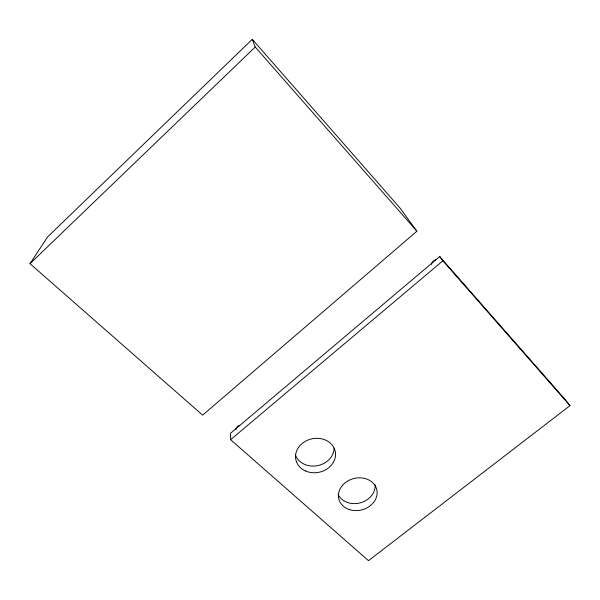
<?xml version="1.0" encoding="UTF-8"?>
<svg xmlns="http://www.w3.org/2000/svg" width="600" height="600" viewBox="0 0 600 600"><rect width="100%" height="100%" fill="white"/><g stroke="black" fill="none" stroke-linecap="round" stroke-linejoin="round"><path stroke-width="0.9" d="M30 263.678L47.588 236.933L252.285 39.33L400.072 208.11L416.895 231.218L202.627 415.14L30 263.678L255.218 47.025L252.285 39.33M439.71 256.553L230.535 433.268L230.61 439.688L368.498 560.67L570 405.653L565.44 399.862L439.71 256.553L442.875 260.812L570 405.653M230.61 439.688L442.875 260.812M255.218 47.025L416.895 231.218M431.505 264.375A5.242 4.732 -34.2 0 1 435.832 259.725M334.087 448.132A19.86 16.942 -11.4 0 1 316.913 465.78A19.86 16.942 -11.4 0 1 295.305 454.62M375.112 484.755A19.305 16.035 -14.2 0 1 360.105 502.89A19.305 16.035 -14.2 0 1 338.1 494.347M235.972 429.51A4.89 4.223 -4.6 0 1 239.715 425.415M305.355 470.895A20.13 17.1 -11.5 0 0 335.558 454.605A20.13 17.1 -11.5 0 0 305.715 441.082A20.13 17.1 -11.5 0 0 305.355 470.895M349.32 509.55A19.56 16.178 -14.2 0 0 377.085 491.528A19.56 16.178 -14.2 0 0 346.875 481.53A19.56 16.178 -14.2 0 0 349.32 509.55"/></g></svg>
